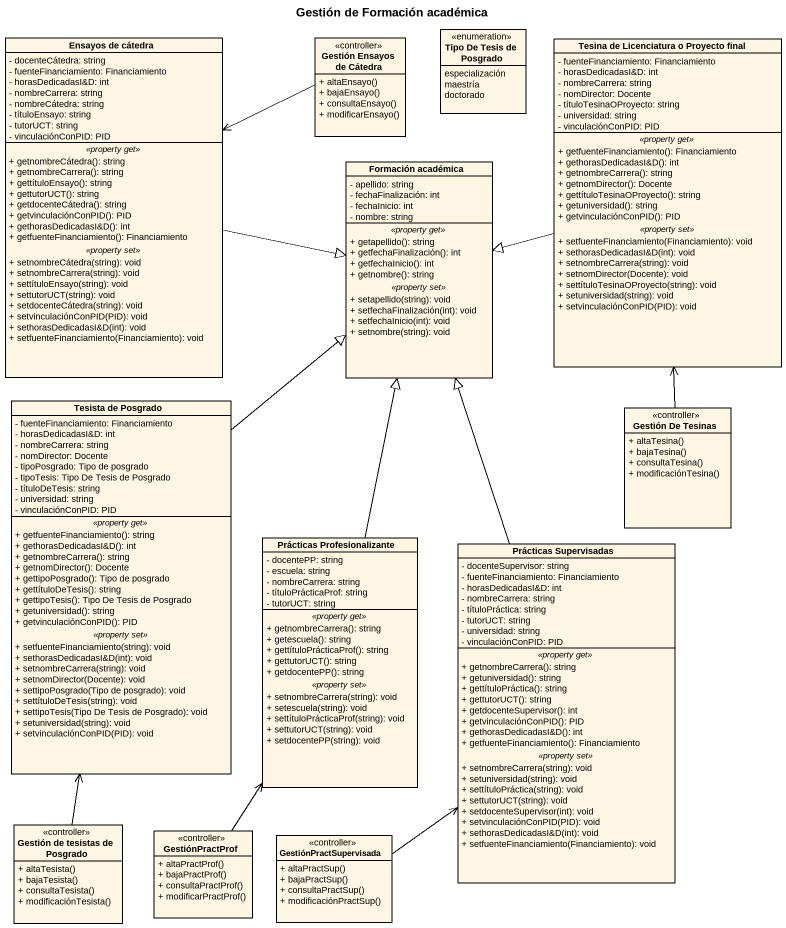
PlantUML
@startuml
title Gestión de Formación académica
hide circle
hide empty members
skinparam classAttributeIconSize 0
class "Ensayos de cátedra" as Ensayos_de_cátedra {
  - docenteCátedra: string
  - fuenteFinanciamiento: Financiamiento
  - horasDedicadasI&D: int
  - nombreCarrera: string
  - nombreCátedra: string
  - títuloEnsayo: string
  - tutorUCT: string
  - vinculaciónConPID: PID
  .. <<property get>> ..
  + getnombreCátedra(): string
  + getnombreCarrera(): string
  + gettítuloEnsayo(): string
  + gettutorUCT(): string
  + getdocenteCátedra(): string
  + getvinculaciónConPID(): PID
  + gethorasDedicadasI&D(): int
  + getfuenteFinanciamiento(): Financiamiento
  .. <<property set>> ..
  + setnombreCátedra(string): void
  + setnombreCarrera(string): void
  + settítuloEnsayo(string): void
  + settutorUCT(string): void
  + setdocenteCátedra(string): void
  + setvinculaciónConPID(PID): void
  + sethorasDedicadasI&D(int): void
  + setfuenteFinanciamiento(Financiamiento): void
}
class "Gestión Ensayos de Cátedra" as Gestión_Ensayos_de_Cátedra <<controller>> {
  + altaEnsayo()
  + bajaEnsayo()
  + consultaEnsayo()
  + modificarEnsayo()
}
enum "Tipo De Tesis de Posgrado" as Tipo_De_Tesis_de_Posgrado {
  especialización
  maestría
  doctorado
}
class "Tesina de Licenciatura o Proyecto final" as Tesina_de_Licenciatura_o {
  - fuenteFinanciamiento: Financiamiento
  - horasDedicadasI&D: int
  - nombreCarrera: string
  - nomDirector: Docente
  - títuloTesinaOProyecto: string
  - universidad: string
  - vinculaciónConPID: PID
  .. <<property get>> ..
  + getfuenteFinanciamiento(): Financiamiento
  + gethorasDedicadasI&D(): int
  + getnombreCarrera(): string
  + getnomDirector(): Docente
  + gettítuloTesinaOProyecto(): string
  + getuniversidad(): string
  + getvinculaciónConPID(): PID
  .. <<property set>> ..
  + setfuenteFinanciamiento(Financiamiento): void
  + sethorasDedicadasI&D(int): void
  + setnombreCarrera(string): void
  + setnomDirector(Docente): void
  + settítuloTesinaOProyecto(string): void
  + setuniversidad(string): void
  + setvinculaciónConPID(PID): void
}
class "Formación académica" as Formación_académica {
  - apellido: string
  - fechaFinalización: int
  - fechaInicio: int
  - nombre: string
  .. <<property get>> ..
  + getapellido(): string
  + getfechaFinalización(): int
  + getfechaInicio(): int
  + getnombre(): string
  .. <<property set>> ..
  + setapellido(string): void
  + setfechaFinalización(int): void
  + setfechaInicio(int): void
  + setnombre(string): void
}
class "Tesista de Posgrado" as Tesista_de_Posgrado {
  - fuenteFinanciamiento: Financiamiento
  - horasDedicadasI&D: int
  - nombreCarrera: string
  - nomDirector: Docente
  - tipoPosgrado: Tipo de posgrado
  - tipoTesis: Tipo De Tesis de Posgrado
  - títuloDeTesis: string
  - universidad: string
  - vinculaciónConPID: PID
  .. <<property get>> ..
  + getfuenteFinanciamiento(): string
  + gethorasDedicadasI&D(): int
  + getnombreCarrera(): string
  + getnomDirector(): Docente
  + gettipoPosgrado(): Tipo de posgrado
  + gettítuloDeTesis(): string
  + gettipoTesis(): Tipo De Tesis de Posgrado
  + getuniversidad(): string
  + getvinculaciónConPID(): PID
  .. <<property set>> ..
  + setfuenteFinanciamiento(string): void
  + sethorasDedicadasI&D(int): void
  + setnombreCarrera(string): void
  + setnomDirector(Docente): void
  + settipoPosgrado(Tipo de posgrado): void
  + settítuloDeTesis(string): void
  + settipoTesis(Tipo De Tesis de Posgrado): void
  + setuniversidad(string): void
  + setvinculaciónConPID(PID): void
}
class "Gestión De Tesinas" as Gestión_De_Tesinas <<controller>> {
  + altaTesina()
  + bajaTesina()
  + consultaTesina()
  + modificaciónTesina()
}
class "Prácticas Profesionalizante" as Prácticas_Profesionalizante {
  - docentePP: string
  - escuela: string
  - nombreCarrera: string
  - títuloPrácticaProf: string
  - tutorUCT: string
  .. <<property get>> ..
  + getnombreCarrera(): string
  + getescuela(): string
  + gettítuloPrácticaProf(): string
  + gettutorUCT(): string
  + getdocentePP(): string
  .. <<property set>> ..
  + setnombreCarrera(string): void
  + setescuela(string): void
  + settítuloPrácticaProf(string): void
  + settutorUCT(string): void
  + setdocentePP(string): void
}
class "Prácticas Supervisadas" as Prácticas_Supervisadas {
  - docenteSupervisor: string
  - fuenteFinanciamiento: Financiamiento
  - horasDedicadasI&D: int
  - nombreCarrera: string
  - títuloPráctica: string
  - tutorUCT: string
  - universidad: string
  - vinculaciónConPID: PID
  .. <<property get>> ..
  + getnombreCarrera(): string
  + getuniversidad(): string
  + gettítuloPráctica(): string
  + gettutorUCT(): string
  + getdocenteSupervisor(): int
  + getvinculaciónConPID(): PID
  + gethorasDedicadasI&D(): int
  + getfuenteFinanciamiento(): Financiamiento
  .. <<property set>> ..
  + setnombreCarrera(string): void
  + setuniversidad(string): void
  + settítuloPráctica(string): void
  + settutorUCT(string): void
  + setdocenteSupervisor(int): void
  + setvinculaciónConPID(PID): void
  + sethorasDedicadasI&D(int): void
  + setfuenteFinanciamiento(Financiamiento): void
}
class "Gestión de tesistas de Posgrado" as Gestión_de_tesistas_de <<controller>> {
  + altaTesista()
  + bajaTesista()
  + consultaTesista()
  + modificaciónTesista()
}
class GestiónPractProf <<controller>> {
  + altaPractProf()
  + bajaPractProf()
  + consultaPractProf()
  + modificarPractProf()
}
class GestiónPractSupervisada <<controller>> {
  + altaPractSup()
  + bajaPractSup()
  + consultaPractSup()
  + modificaciónPractSup()
}
Ensayos_de_cátedra -right-|> Formación_académica
Gestión_Ensayos_de_Cátedra -left-> Ensayos_de_cátedra
Tesina_de_Licenciatura_o -left-|> Formación_académica
Tesista_de_Posgrado -up-|> Formación_académica
Gestión_De_Tesinas -up-> Tesina_de_Licenciatura_o
Prácticas_Profesionalizante -up-|> Formación_académica
Prácticas_Supervisadas -up-|> Formación_académica
Gestión_de_tesistas_de -up-> Tesista_de_Posgrado
GestiónPractProf -up-> Prácticas_Profesionalizante
GestiónPractSupervisada -up-> Prácticas_Supervisadas
@enduml
